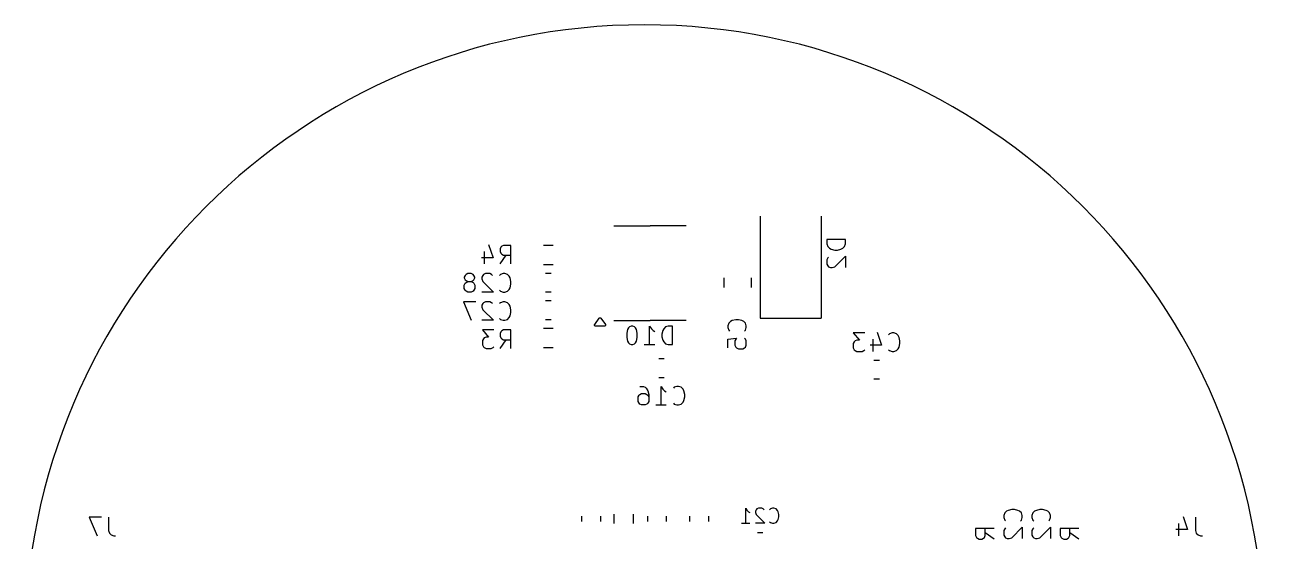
# Model space of a CAD drawing. Extents: x 116 to 183, y -110.2 to -37.6.
# Drawn here: x 116 to 183, y -65.5 to -37.6 of the extents above; entities that cross this region are included whole.
import ezdxf

# ---------------------------------------------------------------- set-up
doc = ezdxf.new("R2010")
doc.units = 0
doc.layers.add('BLACK', color=7, linetype='CONTINUOUS')

msp = doc.modelspace()

# ---------------------------------------------------------------- linework, layer by layer
at = {"layer": 'BLACK', "linetype": 'CONTINUOUS'}
for p, q in [((155.703, -47.911), (155.703, -53.421)), ((159.003, -47.911), (159.003, -53.421)), ((147.8, -48.44), (149.75, -48.44)), ((151.7, -48.44), (149.75, -48.44)), ((141.025618, -49.4452), (141.263713, -50.159485)), ((141.739904, -49.540438), (141.692285, -49.588057)), ((141.835142, -49.492819), (141.739904, -49.540438)), ((142.216094, -49.492819), (141.835142, -49.492819)), ((142.216094, -50.492819), (142.216094, -49.492819)), ((143.995276, -49.4775), (144.504724, -49.4775)), ((160.307819, -49.172905), (159.307819, -49.172905)), ((159.307819, -49.172905), (159.307819, -49.411)), ((159.307819, -49.411), (159.355438, -49.553857)), ((159.355438, -49.553857), (159.450676, -49.649095)), ((160.164961, -49.649095), (160.2602, -49.553857)), ((160.2602, -49.553857), (160.307819, -49.411)), ((160.307819, -49.411), (160.307819, -49.172905)), ((141.263713, -50.159485), (140.644666, -50.159485)), ((140.787523, -49.826152), (140.787523, -50.492819)), ((141.692285, -49.588057), (141.644666, -49.683295)), ((141.644666, -49.683295), (141.644666, -49.826152)), ((141.644666, -49.826152), (141.692285, -49.92139)), ((141.644666, -50.492819), (141.977999, -50.016628)), ((141.692285, -49.92139), (141.739904, -49.969009)), ((141.739904, -49.969009), (141.835142, -50.016628)), ((141.835142, -50.016628), (142.216094, -50.016628)), ((159.355438, -50.172905), (159.307819, -50.268143)), ((159.403057, -50.125286), (159.355438, -50.172905)), ((159.450676, -49.649095), (159.545914, -49.696714)), ((159.545914, -49.696714), (159.73639, -49.744333)), ((159.73639, -49.744333), (159.879247, -49.744333)), ((159.73639, -50.649095), (160.307819, -50.077667)), ((159.879247, -49.744333), (160.069723, -49.696714)), ((160.069723, -49.696714), (160.164961, -49.649095)), ((160.307819, -50.077667), (160.307819, -50.696714)), ((143.995276, -50.5225), (144.504724, -50.5225)), ((159.307819, -50.268143), (159.307819, -50.506238)), ((159.307819, -50.506238), (159.355438, -50.601476)), ((159.355438, -50.601476), (159.403057, -50.649095)), ((159.403057, -50.649095), (159.498295, -50.696714)), ((159.498295, -50.696714), (159.593533, -50.696714)), ((159.593533, -50.696714), (159.73639, -50.649095)), ((139.755714, -51.112057), (139.708095, -51.207295)), ((139.708095, -51.207295), (139.708095, -51.254914)), ((139.708095, -51.254914), (139.755714, -51.350152)), ((139.708095, -51.635866), (139.755714, -51.540628)), ((139.803333, -51.064438), (139.755714, -51.112057)), ((139.755714, -51.350152), (139.803333, -51.397771)), ((139.755714, -51.540628), (139.803333, -51.493009)), ((139.898571, -51.016819), (139.803333, -51.064438)), ((139.803333, -51.397771), (139.898571, -51.44539)), ((139.803333, -51.493009), (139.898571, -51.44539)), ((140.089047, -51.016819), (139.898571, -51.016819)), ((139.898571, -51.44539), (140.089047, -51.44539)), ((140.184285, -51.064438), (140.089047, -51.016819)), ((140.089047, -51.44539), (140.184285, -51.397771)), ((140.089047, -51.44539), (140.184285, -51.493009)), ((140.231904, -51.112057), (140.184285, -51.064438)), ((140.184285, -51.397771), (140.231904, -51.350152)), ((140.184285, -51.493009), (140.231904, -51.540628)), ((140.279523, -51.207295), (140.231904, -51.112057)), ((140.231904, -51.350152), (140.279523, -51.254914)), ((140.231904, -51.540628), (140.279523, -51.635866)), ((140.279523, -51.254914), (140.279523, -51.207295)), ((140.708095, -51.112057), (140.660476, -51.207295)), ((140.660476, -51.207295), (140.660476, -51.302533)), ((140.660476, -51.302533), (140.708095, -51.44539)), ((140.755714, -51.064438), (140.708095, -51.112057)), ((140.708095, -51.44539), (141.279523, -52.016819)), ((140.850952, -51.016819), (140.755714, -51.064438)), ((141.089047, -51.016819), (140.850952, -51.016819)), ((141.184285, -51.064438), (141.089047, -51.016819)), ((141.231904, -51.112057), (141.184285, -51.064438)), ((141.660476, -51.064438), (141.612857, -51.112057)), ((141.803333, -51.016819), (141.660476, -51.064438)), ((141.898571, -51.016819), (141.803333, -51.016819)), ((142.041428, -51.064438), (141.898571, -51.016819)), ((142.136666, -51.159676), (142.041428, -51.064438)), ((142.184285, -51.254914), (142.136666, -51.159676)), ((142.231904, -51.44539), (142.184285, -51.254914)), ((142.184285, -51.778723), (142.231904, -51.588247)), ((142.231904, -51.588247), (142.231904, -51.44539)), ((144.103733, -50.99), (144.396267, -50.99)), ((153.765, -51.761252), (153.765, -51.238748)), ((155.235, -51.761252), (155.235, -51.238748)), ((139.708095, -51.826342), (139.708095, -51.635866)), ((139.755714, -51.92158), (139.708095, -51.826342)), ((139.803333, -51.9692), (139.755714, -51.92158)), ((139.898571, -52.016819), (139.803333, -51.9692)), ((140.089047, -52.016819), (139.898571, -52.016819)), ((140.184285, -51.9692), (140.089047, -52.016819)), ((140.231904, -51.92158), (140.184285, -51.9692)), ((140.279523, -51.826342), (140.231904, -51.92158)), ((140.279523, -51.635866), (140.279523, -51.826342)), ((141.279523, -52.016819), (140.660476, -52.016819)), ((141.612857, -51.92158), (141.660476, -51.9692)), ((141.660476, -51.9692), (141.803333, -52.016819)), ((141.803333, -52.016819), (141.898571, -52.016819)), ((141.898571, -52.016819), (142.041428, -51.9692)), ((142.041428, -51.9692), (142.136666, -51.873961)), ((142.136666, -51.873961), (142.184285, -51.778723)), ((144.103733, -52.01), (144.396267, -52.01)), ((140.327142, -52.540819), (139.660476, -52.540819)), ((139.660476, -52.540819), (140.089047, -53.540819)), ((140.708095, -52.636057), (140.660476, -52.731295)), ((140.660476, -52.731295), (140.660476, -52.826533)), ((140.660476, -52.826533), (140.708095, -52.96939)), ((140.755714, -52.588438), (140.708095, -52.636057)), ((140.850952, -52.540819), (140.755714, -52.588438)), ((141.089047, -52.540819), (140.850952, -52.540819)), ((141.184285, -52.588438), (141.089047, -52.540819)), ((141.231904, -52.636057), (141.184285, -52.588438)), ((141.660476, -52.588438), (141.612857, -52.636057)), ((141.803333, -52.540819), (141.660476, -52.588438)), ((141.898571, -52.540819), (141.803333, -52.540819)), ((142.041428, -52.588438), (141.898571, -52.540819)), ((142.136666, -52.683676), (142.041428, -52.588438)), ((142.184285, -52.778914), (142.136666, -52.683676)), ((142.231904, -52.96939), (142.184285, -52.778914)), ((144.396267, -52.49), (144.103733, -52.49)), ((141.279523, -53.540819), (140.660476, -53.540819)), ((140.708095, -52.96939), (141.279523, -53.540819)), ((141.612857, -53.44558), (141.660476, -53.4932)), ((141.660476, -53.4932), (141.803333, -53.540819)), ((141.803333, -53.540819), (141.898571, -53.540819)), ((141.898571, -53.540819), (142.041428, -53.4932)), ((142.041428, -53.4932), (142.136666, -53.397961)), ((142.136666, -53.397961), (142.184285, -53.302723)), ((142.184285, -53.302723), (142.231904, -53.112247)), ((142.231904, -53.112247), (142.231904, -52.96939)), ((144.396267, -53.51), (144.103733, -53.51)), ((146.761476, -53.75971), (147.001476, -53.42971)), ((147.001476, -53.42971), (147.018674, -53.413827)), ((147.018674, -53.413827), (147.028179, -53.412325)), ((147.028179, -53.412325), (147.035965, -53.406664)), ((147.035965, -53.406664), (147.05, -53.40888)), ((147.05, -53.40888), (147.064035, -53.406664)), ((147.064035, -53.406664), (147.071818, -53.412324)), ((147.071818, -53.412324), (147.081326, -53.413826)), ((147.081326, -53.413826), (147.098524, -53.42971)), ((147.098524, -53.42971), (147.338524, -53.75971)), ((147.8, -53.56), (149.75, -53.56)), ((151.7, -53.56), (149.75, -53.56)), ((154.192914, -53.555905), (154.097676, -53.603524)), ((154.38339, -53.508286), (154.192914, -53.555905)), ((154.526247, -53.508286), (154.38339, -53.508286)), ((154.716723, -53.555905), (154.526247, -53.508286)), ((154.811961, -53.603524), (154.716723, -53.555905)), ((155.703, -53.421), (159.003, -53.421)), ((141.311332, -54.064819), (140.692285, -54.064819)), ((140.692285, -54.064819), (141.025618, -54.445771)), ((141.692285, -54.160057), (141.644666, -54.255295)), ((141.644666, -54.255295), (141.644666, -54.398152)), ((141.739904, -54.112438), (141.692285, -54.160057)), ((141.835142, -54.064819), (141.739904, -54.112438)), ((142.216094, -54.064819), (141.835142, -54.064819)), ((142.216094, -55.064819), (142.216094, -54.064819)), ((144.504724, -53.9775), (143.995276, -53.9775)), ((146.751664, -53.780965), (146.754567, -53.774676)), ((146.754567, -53.799351), (146.751664, -53.780965)), ((146.754567, -53.772039), (146.756828, -53.769777)), ((146.754567, -53.774676), (146.754567, -53.772039)), ((146.754567, -53.817961), (146.754567, -53.799351)), ((146.758056, -53.82145), (146.754567, -53.817961)), ((146.756828, -53.769777), (146.761476, -53.75971)), ((146.758826, -53.826326), (146.758056, -53.82145)), ((146.773881, -53.837275), (146.758826, -53.826326)), ((146.787039, -53.850433), (146.773881, -53.837275)), ((146.79383, -53.851783), (146.787039, -53.850433)), ((146.795965, -53.853336), (146.79383, -53.851783)), ((146.799125, -53.852837), (146.795965, -53.853336)), ((146.81, -53.855), (146.799125, -53.852837)), ((147.29, -53.855), (146.81, -53.855)), ((147.300874, -53.852836), (147.29, -53.855)), ((147.304035, -53.853336), (147.300874, -53.852836)), ((147.306169, -53.851783), (147.304035, -53.853336)), ((147.312961, -53.850433), (147.306169, -53.851783)), ((147.32612, -53.837273), (147.312961, -53.850433)), ((147.341173, -53.826326), (147.32612, -53.837273)), ((147.338524, -53.75971), (147.343171, -53.769777)), ((147.341942, -53.821451), (147.341173, -53.826326)), ((147.345433, -53.817961), (147.341942, -53.821451)), ((147.343171, -53.769777), (147.345433, -53.772039)), ((147.345433, -53.772039), (147.345433, -53.774676)), ((147.345433, -53.774676), (147.348336, -53.780965)), ((147.348336, -53.780965), (147.345433, -53.799348)), ((147.345433, -53.799348), (147.345433, -53.817961)), ((148.535714, -54.045295), (148.488095, -54.235771)), ((148.488095, -54.235771), (148.488095, -54.473866)), ((148.583333, -53.950057), (148.535714, -54.045295)), ((148.630952, -53.902438), (148.583333, -53.950057)), ((148.72619, -53.854819), (148.630952, -53.902438)), ((148.821428, -53.854819), (148.72619, -53.854819)), ((148.916666, -53.902438), (148.821428, -53.854819)), ((148.964285, -53.950057), (148.916666, -53.902438)), ((149.011904, -54.045295), (148.964285, -53.950057)), ((149.059523, -54.235771), (149.011904, -54.045295)), ((149.059523, -54.473866), (149.059523, -54.235771)), ((149.72619, -54.854819), (149.72619, -53.854819)), ((149.72619, -53.854819), (149.821428, -53.997676)), ((149.821428, -53.997676), (149.916666, -54.092914)), ((149.916666, -54.092914), (150.011904, -54.140533)), ((150.440476, -54.092914), (150.392857, -54.28339)), ((150.488095, -53.997676), (150.440476, -54.092914)), ((150.583333, -53.902438), (150.488095, -53.997676)), ((150.72619, -53.854819), (150.583333, -53.902438)), ((150.964285, -53.854819), (150.72619, -53.854819)), ((150.964285, -54.854819), (150.964285, -53.854819)), ((154.002438, -53.698762), (153.954819, -53.841619)), ((153.954819, -53.841619), (153.954819, -53.936857)), ((153.954819, -53.936857), (154.002438, -54.079714)), ((154.097676, -53.603524), (154.002438, -53.698762)), ((154.002438, -54.079714), (154.050057, -54.127333)), ((154.9072, -53.698762), (154.811961, -53.603524)), ((154.85958, -54.127333), (154.9072, -54.079714)), ((154.954819, -53.841619), (154.9072, -53.698762)), ((154.9072, -54.079714), (154.954819, -53.936857)), ((154.954819, -53.936857), (154.954819, -53.841619)), ((161.357142, -54.224819), (160.738095, -54.224819)), ((160.738095, -54.224819), (161.071428, -54.605771)), ((162.023809, -54.1772), (162.261904, -54.891485)), ((162.833333, -54.224819), (162.690476, -54.272438)), ((162.928571, -54.224819), (162.833333, -54.224819)), ((163.071428, -54.272438), (162.928571, -54.224819)), ((140.739904, -54.541009), (140.692285, -54.636247)), ((140.692285, -54.636247), (140.692285, -54.874342)), ((140.692285, -54.874342), (140.739904, -54.96958)), ((140.787523, -54.49339), (140.739904, -54.541009)), ((140.882761, -54.445771), (140.787523, -54.49339)), ((141.025618, -54.445771), (140.882761, -54.445771)), ((141.644666, -54.398152), (141.692285, -54.49339)), ((141.644666, -55.064819), (141.977999, -54.588628)), ((141.692285, -54.49339), (141.739904, -54.541009)), ((141.739904, -54.541009), (141.835142, -54.588628)), ((141.835142, -54.588628), (142.216094, -54.588628)), ((148.488095, -54.473866), (148.535714, -54.664342)), ((148.535714, -54.664342), (148.583333, -54.75958)), ((148.583333, -54.75958), (148.630952, -54.8072)), ((148.630952, -54.8072), (148.72619, -54.854819)), ((148.72619, -54.854819), (148.821428, -54.854819)), ((148.821428, -54.854819), (148.916666, -54.8072)), ((148.916666, -54.8072), (148.964285, -54.75958)), ((148.964285, -54.75958), (149.011904, -54.664342)), ((149.011904, -54.664342), (149.059523, -54.473866)), ((149.440476, -54.854819), (150.011904, -54.854819)), ((150.392857, -54.28339), (150.392857, -54.426247)), ((150.392857, -54.426247), (150.440476, -54.616723)), ((150.440476, -54.616723), (150.488095, -54.711961)), ((150.488095, -54.711961), (150.583333, -54.8072)), ((150.583333, -54.8072), (150.72619, -54.854819)), ((150.72619, -54.854819), (150.964285, -54.854819)), ((153.954819, -54.555905), (154.431009, -54.508286)), ((153.954819, -55.032095), (153.954819, -54.555905)), ((154.38339, -54.555905), (154.335771, -54.651143)), ((154.335771, -54.651143), (154.335771, -54.889238)), ((154.335771, -54.889238), (154.38339, -54.984476)), ((154.431009, -54.508286), (154.38339, -54.555905)), ((154.9072, -54.555905), (154.85958, -54.508286)), ((154.954819, -54.651143), (154.9072, -54.555905)), ((154.9072, -54.984476), (154.954819, -54.889238)), ((154.954819, -54.889238), (154.954819, -54.651143)), ((160.785714, -54.701009), (160.738095, -54.796247)), ((160.738095, -54.796247), (160.738095, -55.034342)), ((160.833333, -54.65339), (160.785714, -54.701009)), ((160.928571, -54.605771), (160.833333, -54.65339)), ((161.071428, -54.605771), (160.928571, -54.605771)), ((162.261904, -54.891485), (161.642857, -54.891485)), ((161.785714, -54.558152), (161.785714, -55.224819)), ((162.690476, -54.272438), (162.642857, -54.320057)), ((163.166666, -54.367676), (163.071428, -54.272438)), ((163.214285, -54.462914), (163.166666, -54.367676)), ((163.261904, -54.65339), (163.214285, -54.462914)), ((163.214285, -54.986723), (163.261904, -54.796247)), ((163.261904, -54.796247), (163.261904, -54.65339)), ((140.739904, -54.96958), (140.787523, -55.0172)), ((140.787523, -55.0172), (140.882761, -55.064819)), ((140.882761, -55.064819), (141.168475, -55.064819)), ((141.168475, -55.064819), (141.263713, -55.0172)), ((141.263713, -55.0172), (141.311332, -54.96958)), ((144.504724, -55.0225), (143.995276, -55.0225)), ((154.38339, -54.984476), (154.431009, -55.032095)), ((154.431009, -55.032095), (154.526247, -55.079714)), ((154.526247, -55.079714), (154.764342, -55.079714)), ((154.764342, -55.079714), (154.85958, -55.032095)), ((154.85958, -55.032095), (154.9072, -54.984476)), ((160.738095, -55.034342), (160.785714, -55.12958)), ((160.785714, -55.12958), (160.833333, -55.1772)), ((160.833333, -55.1772), (160.928571, -55.224819)), ((160.928571, -55.224819), (161.214285, -55.224819)), ((161.214285, -55.224819), (161.309523, -55.1772)), ((161.309523, -55.1772), (161.357142, -55.12958)), ((162.642857, -55.12958), (162.690476, -55.1772)), ((162.690476, -55.1772), (162.833333, -55.224819)), ((162.833333, -55.224819), (162.928571, -55.224819)), ((162.928571, -55.224819), (163.071428, -55.1772)), ((163.071428, -55.1772), (163.166666, -55.081961)), ((163.166666, -55.081961), (163.214285, -54.986723)), ((150.514267, -55.624), (150.221733, -55.624)), ((161.853733, -55.69), (162.146267, -55.69)), ((150.514267, -56.644), (150.221733, -56.644)), ((161.853733, -56.71), (162.146267, -56.71)), ((149.106095, -57.684247), (149.153714, -57.589009)), ((149.153714, -57.589009), (149.201333, -57.54139)), ((149.201333, -57.112819), (149.391809, -57.112819)), ((149.201333, -57.54139), (149.296571, -57.493771)), ((149.296571, -57.493771), (149.487047, -57.493771)), ((149.391809, -57.112819), (149.487047, -57.160438)), ((149.487047, -57.160438), (149.534666, -57.208057)), ((149.487047, -57.493771), (149.582285, -57.54139)), ((149.534666, -57.208057), (149.629904, -57.350914)), ((149.582285, -57.54139), (149.629904, -57.589009)), ((149.629904, -57.350914), (149.677523, -57.54139)), ((149.629904, -57.589009), (149.677523, -57.684247)), ((149.677523, -57.54139), (149.677523, -57.922342)), ((150.34419, -58.112819), (150.34419, -57.112819)), ((150.34419, -57.112819), (150.439428, -57.255676)), ((150.439428, -57.255676), (150.534666, -57.350914)), ((150.534666, -57.350914), (150.629904, -57.398533)), ((151.058476, -57.160438), (151.010857, -57.208057)), ((151.201333, -57.112819), (151.058476, -57.160438)), ((151.296571, -57.112819), (151.201333, -57.112819)), ((151.439428, -57.160438), (151.296571, -57.112819)), ((151.534666, -57.255676), (151.439428, -57.160438)), ((151.582285, -57.350914), (151.534666, -57.255676)), ((151.629904, -57.54139), (151.582285, -57.350914)), ((151.629904, -57.684247), (151.629904, -57.54139)), ((149.106095, -57.922342), (149.106095, -57.684247)), ((149.153714, -58.01758), (149.106095, -57.922342)), ((149.201333, -58.0652), (149.153714, -58.01758)), ((149.296571, -58.112819), (149.201333, -58.0652)), ((149.487047, -58.112819), (149.296571, -58.112819)), ((149.582285, -58.0652), (149.487047, -58.112819)), ((149.629904, -58.01758), (149.582285, -58.0652)), ((149.677523, -57.922342), (149.629904, -58.01758)), ((150.058476, -58.112819), (150.629904, -58.112819)), ((151.010857, -58.01758), (151.058476, -58.0652)), ((151.058476, -58.0652), (151.201333, -58.112819)), ((151.201333, -58.112819), (151.296571, -58.112819)), ((151.296571, -58.112819), (151.439428, -58.0652)), ((151.439428, -58.0652), (151.534666, -57.969961)), ((151.534666, -57.969961), (151.582285, -57.874723)), ((151.582285, -57.874723), (151.629904, -57.684247)), ((120.09438, -64.180819), (119.427714, -64.180819)), ((119.427714, -64.180819), (119.856285, -65.180819)), ((120.475333, -64.180819), (120.475333, -64.895104)), ((146.048, -64.115733), (146.048, -64.408267)), ((147.068, -64.115733), (147.068, -64.408267)), ((147.8135, -64.516724), (147.8135, -64.007276)), ((148.8585, -64.516724), (148.8585, -64.007276)), ((149.604, -64.115733), (149.604, -64.408267)), ((150.624, -64.115733), (150.624, -64.408267)), ((151.89, -64.115733), (151.89, -64.408267)), ((152.91, -64.115733), (152.91, -64.408267)), ((154.921047, -64.497295), (154.921047, -63.697295)), ((154.921047, -63.697295), (154.997238, -63.81158)), ((154.997238, -63.81158), (155.073428, -63.887771)), ((155.073428, -63.887771), (155.149619, -63.925866)), ((155.492476, -63.773485), (155.454381, -63.849676)), ((155.454381, -63.849676), (155.454381, -63.925866)), ((155.454381, -63.925866), (155.492476, -64.040152)), ((155.530571, -63.73539), (155.492476, -63.773485)), ((155.492476, -64.040152), (155.949619, -64.497295)), ((155.606762, -63.697295), (155.530571, -63.73539)), ((155.797238, -63.697295), (155.606762, -63.697295)), ((155.873428, -63.73539), (155.797238, -63.697295)), ((155.911524, -63.773485), (155.873428, -63.73539)), ((156.254381, -63.73539), (156.216285, -63.773485)), ((156.368666, -63.697295), (156.254381, -63.73539)), ((156.444857, -63.697295), (156.368666, -63.697295)), ((156.559143, -63.73539), (156.444857, -63.697295)), ((156.635333, -63.81158), (156.559143, -63.73539)), ((156.673428, -63.887771), (156.635333, -63.81158)), ((156.635333, -64.383009), (156.673428, -64.306819)), ((156.711524, -64.040152), (156.673428, -63.887771)), ((156.673428, -64.306819), (156.711524, -64.154438)), ((156.711524, -64.154438), (156.711524, -64.040152)), ((168.920438, -63.952571), (168.872819, -64.095428)), ((168.872819, -64.095428), (168.872819, -64.190666)), ((168.872819, -64.190666), (168.920438, -64.333523)), ((169.015676, -63.857333), (168.920438, -63.952571)), ((169.110914, -63.809714), (169.015676, -63.857333)), ((169.30139, -63.762095), (169.110914, -63.809714)), ((169.444247, -63.762095), (169.30139, -63.762095)), ((169.634723, -63.809714), (169.444247, -63.762095)), ((169.729961, -63.857333), (169.634723, -63.809714)), ((169.8252, -63.952571), (169.729961, -63.857333)), ((169.872819, -64.095428), (169.8252, -63.952571)), ((169.8252, -64.333523), (169.872819, -64.190666)), ((169.872819, -64.190666), (169.872819, -64.095428)), ((170.444438, -63.952571), (170.396819, -64.095428)), ((170.396819, -64.095428), (170.396819, -64.190666)), ((170.396819, -64.190666), (170.444438, -64.333523)), ((170.539676, -63.857333), (170.444438, -63.952571)), ((170.634914, -63.809714), (170.539676, -63.857333)), ((170.82539, -63.762095), (170.634914, -63.809714)), ((170.968247, -63.762095), (170.82539, -63.762095)), ((171.158723, -63.809714), (170.968247, -63.762095)), ((171.253961, -63.857333), (171.158723, -63.809714)), ((171.3492, -63.952571), (171.253961, -63.857333)), ((171.396819, -64.095428), (171.3492, -63.952571)), ((171.3492, -64.333523), (171.396819, -64.190666)), ((171.396819, -64.190666), (171.396819, -64.095428)), ((178.562666, -64.1332), (178.800761, -64.847485)), ((179.229333, -64.180819), (179.229333, -64.895104)), ((120.475333, -64.895104), (120.522952, -65.037961)), ((154.692476, -64.497295), (155.149619, -64.497295)), ((155.949619, -64.497295), (155.454381, -64.497295)), ((156.216285, -64.421104), (156.254381, -64.4592)), ((156.254381, -64.4592), (156.368666, -64.497295)), ((156.368666, -64.497295), (156.444857, -64.497295)), ((156.444857, -64.497295), (156.559143, -64.4592)), ((156.559143, -64.4592), (156.635333, -64.383009)), ((168.348819, -64.793905), (167.348819, -64.793905)), ((167.348819, -64.793905), (167.348819, -65.174857)), ((167.872628, -65.174857), (167.872628, -64.793905)), ((168.920438, -64.809714), (168.872819, -64.904952)), ((168.872819, -64.904952), (168.872819, -65.143047)), ((168.920438, -64.333523), (168.968057, -64.381142)), ((168.968057, -64.762095), (168.920438, -64.809714)), ((169.30139, -65.285904), (169.872819, -64.714476)), ((169.77758, -64.381142), (169.8252, -64.333523)), ((169.872819, -64.714476), (169.872819, -65.333523)), ((170.444438, -64.809714), (170.396819, -64.904952)), ((170.396819, -64.904952), (170.396819, -65.143047)), ((170.444438, -64.333523), (170.492057, -64.381142)), ((170.492057, -64.762095), (170.444438, -64.809714)), ((170.82539, -65.285904), (171.396819, -64.714476)), ((171.30158, -64.381142), (171.3492, -64.333523)), ((171.396819, -64.714476), (171.396819, -65.333523)), ((172.920819, -64.793905), (171.920819, -64.793905)), ((171.920819, -64.793905), (171.920819, -65.174857)), ((172.444628, -65.174857), (172.444628, -64.793905)), ((178.800761, -64.847485), (178.181714, -64.847485)), ((178.324571, -64.514152), (178.324571, -65.180819)), ((179.229333, -64.895104), (179.276952, -65.037961)), ((120.522952, -65.037961), (120.61819, -65.1332)), ((120.61819, -65.1332), (120.761047, -65.180819)), ((120.761047, -65.180819), (120.856285, -65.180819)), ((155.848267, -65.022), (155.555733, -65.022)), ((167.348819, -65.174857), (167.396438, -65.270095)), ((167.396438, -65.270095), (167.444057, -65.317714)), ((167.444057, -65.317714), (167.539295, -65.365333)), ((167.539295, -65.365333), (167.682152, -65.365333)), ((167.682152, -65.365333), (167.77739, -65.317714)), ((167.77739, -65.317714), (167.825009, -65.270095)), ((167.825009, -65.270095), (167.872628, -65.174857)), ((168.348819, -65.365333), (167.872628, -65.032)), ((168.872819, -65.143047), (168.920438, -65.238285)), ((168.920438, -65.238285), (168.968057, -65.285904)), ((168.968057, -65.285904), (169.063295, -65.333523)), ((169.063295, -65.333523), (169.158533, -65.333523)), ((169.158533, -65.333523), (169.30139, -65.285904)), ((170.396819, -65.143047), (170.444438, -65.238285)), ((170.444438, -65.238285), (170.492057, -65.285904)), ((170.492057, -65.285904), (170.587295, -65.333523)), ((170.587295, -65.333523), (170.682533, -65.333523)), ((170.682533, -65.333523), (170.82539, -65.285904)), ((171.920819, -65.174857), (171.968438, -65.270095)), ((171.968438, -65.270095), (172.016057, -65.317714)), ((172.016057, -65.317714), (172.111295, -65.365333)), ((172.111295, -65.365333), (172.254152, -65.365333)), ((172.254152, -65.365333), (172.34939, -65.317714)), ((172.34939, -65.317714), (172.397009, -65.270095)), ((172.397009, -65.270095), (172.444628, -65.174857)), ((172.920819, -65.365333), (172.444628, -65.032)), ((179.276952, -65.037961), (179.37219, -65.1332)), ((179.37219, -65.1332), (179.515047, -65.180819)), ((179.515047, -65.180819), (179.610285, -65.180819))]:
    msp.add_line(p, q, dxfattribs=at)
at = {"layer": 'BLACK'}
msp.add_arc((149.450502, -71.074296), 33.5, 0, 180, dxfattribs=at)

doc.saveas('drawing.dxf')
